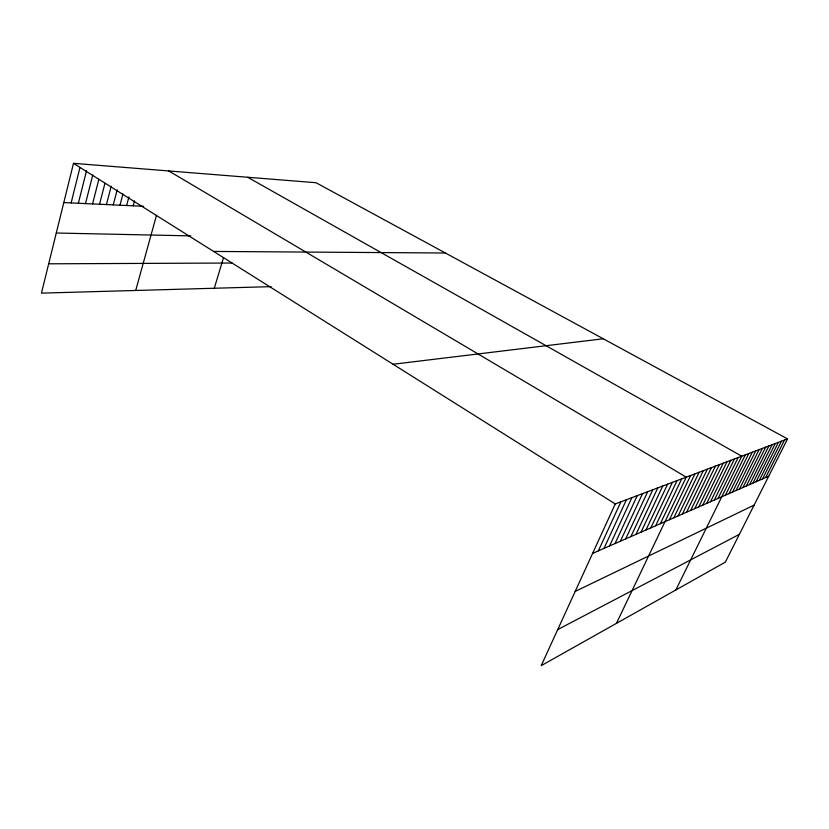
<?xml version="1.0" encoding="UTF-8"?>
<svg xmlns="http://www.w3.org/2000/svg" width="829" height="829" viewBox="0 0 829 829"><rect width="100%" height="100%" fill="white"/><g stroke="black" fill="none" stroke-linecap="round" stroke-linejoin="round"><path stroke-width="1.24" d="M787.55 438.904L615.253 503.939L541.202 665.666L725.323 562.155L787.55 438.904L316.025 182.722L73.491 163.334L41.45 293.134L271.093 286.647M71.128 202.918L79.936 167.582M78.361 203.26L86.527 170.753M85.501 203.592L92.755 175.012M92.568 203.924L98.879 179.23M99.542 204.245L104.92 183.385M106.433 204.566L111.19 186.266M113.252 204.887L117.19 189.851M119.977 205.198L122.941 193.986M126.64 205.509L128.941 196.846M133.21 205.81L134.536 200.898M135.718 290.471L156.515 215.229M214.296 288.254L223.519 257.601M598.362 550.87L620.9 501.804M604.009 548.394L626.444 499.711M609.553 545.959L631.895 497.659M615.014 543.565L637.263 495.628M620.382 541.213L642.527 493.649M625.667 538.902L647.708 491.69M630.859 536.622L652.806 489.763M635.978 534.384L657.822 487.877M641.004 532.177L662.754 486.012M645.957 530.011L667.604 484.177M650.827 527.876L672.381 482.374M655.625 525.773L677.075 480.602M660.35 523.7L681.707 478.861M616.424 623.377L686.257 477.141L168.743 170.95M669.438 519.71L690.609 475.494M673.822 517.793L694.899 473.877M678.132 515.907L699.116 472.281M682.391 514.042L703.282 470.717M686.578 512.208L707.375 469.162M690.712 510.395L711.417 467.639M694.785 508.612L715.406 466.136M698.806 506.851L719.334 464.654M702.764 505.11L723.199 463.193M706.671 503.4L727.012 461.753M710.515 501.711L730.784 460.333M714.318 500.053L734.494 458.934M718.059 498.405L738.152 457.556M675.863 589.958L741.758 456.188L247.684 177.261M725.406 495.193L745.323 454.841M729.002 493.607L748.825 453.525M732.556 492.053L752.297 452.209M736.059 490.519L755.716 450.924M739.52 489.006L759.084 449.65M742.929 487.504L762.411 448.396M746.297 486.032L765.706 447.152M749.623 484.571L768.939 445.929M752.908 483.131L772.141 444.717M756.152 481.711L775.302 443.525M759.354 480.312L778.421 442.354M762.514 478.924L781.509 441.183M765.633 477.556L784.545 440.044M557.73 629.584L739.364 534.342M575.202 591.419L754.11 505.13M592.611 553.389L768.711 476.209M393.07 364.252L603.274 338.781M48.693 263.809L232.224 263.021M213.633 251.436L445.401 253.011M56.289 233.022L190.732 235.871M63.802 202.577L143.572 206.297M73.491 163.334L615.253 503.939"/></g></svg>
